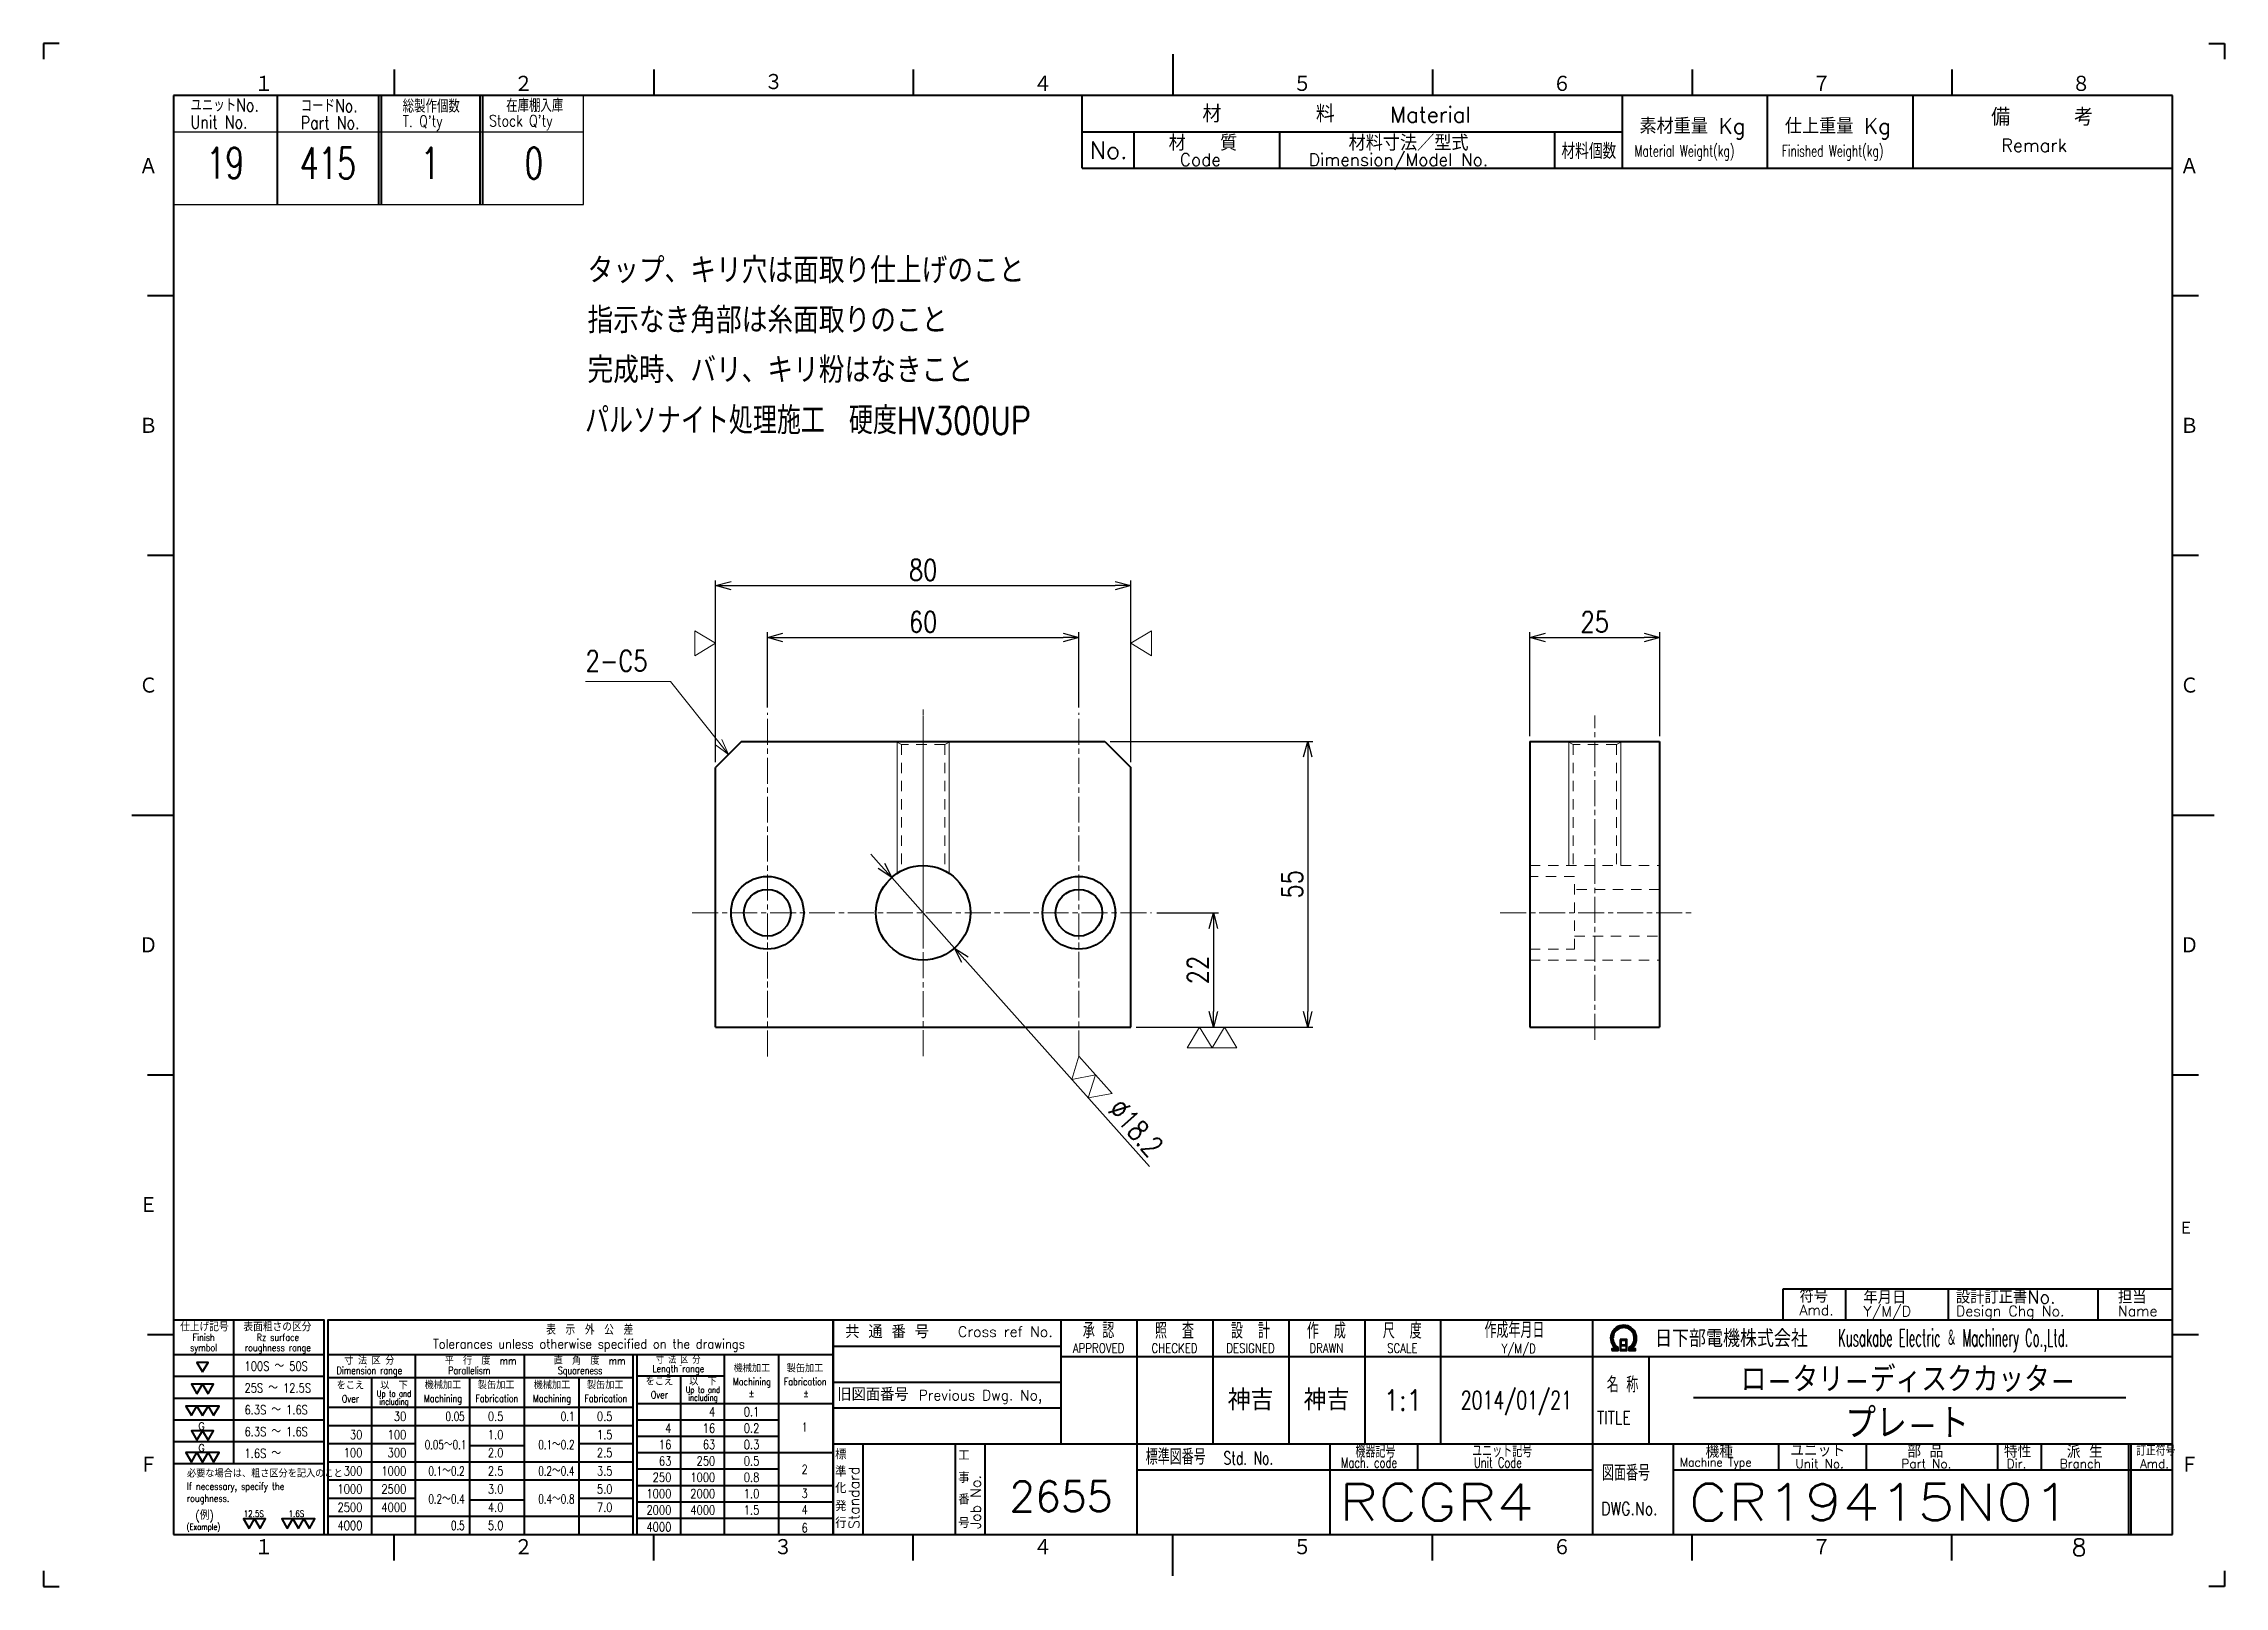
# Model space of a CAD drawing. Header units: millimetres. Extents: x 0 to 420, y 0 to 297.
import ezdxf
from ezdxf.enums import TextEntityAlignment as Align

# ---------------------------------------------------------------- set-up
doc = ezdxf.new("R2010")
doc.units = ezdxf.units.MM
doc.linetypes.add('GEN7A', pattern=[7.5, 5, -0.75, 1, -0.75])
doc.linetypes.add('HIDDEN2', pattern=[3.5, 2, -1.5])
doc.layers.get('0').update_dxf_attribs({"lineweight": 20})
doc.layers.get('DEFPOINTS').update_dxf_attribs({"color": 253})
for name, color, linetype, lineweight in [('2', 5, 'Continuous', 40), ('3A', 6, 'HIDDEN2', 20), ('4', 3, 'Continuous', 13), ('5', 3, 'Continuous', 13), ('6', 7, 'Continuous', 50), ('7A', 4, 'GEN7A', 13), ('8', 1, 'Continuous', 13), ('AM_9N', 253, 'Continuous', 0), ('WAKU', 7, 'Continuous', 40)]:
    doc.layers.add(name, color=color, linetype=linetype, lineweight=lineweight)
doc.layers.add('RAHM2', color=1, linetype='Continuous')
doc.styles.add('DIMENSION', font='romans.shx', dxfattribs={"width": 0.8, "bigfont": 'extfont2.shx'})
doc.styles.get("Standard").update_dxf_attribs({"font": 'romans.shx', "width": 0.8, "bigfont": 'extfont2.shx'})
doc.dimstyles.new('GEN-ISO$0', dxfattribs={"dimtxt": 4, "dimasz": 3, "dimexe": 1, "dimexo": 1, "dimgap": 1, "dimtad": 3, "dimrnd": 0.01, "dimdsep": 46, "dimtxsty": 'Standard', "dimblk": 'OPEN30', "dimcen": 0, "dimclrt": 7, "dimazin": 2, "dimtp": 0.1, "dimtm": 0.1, "dimtfac": 0.6, "dimtmove": 2, "dimatfit": 3, "dimldrblk": 'OPEN30', "dimfxl": 1, "dimarcsym": 0})
doc.dimstyles.new('GEN-ISO$3', dxfattribs={"dimtxt": 4, "dimasz": 3, "dimexe": 1, "dimexo": 1, "dimgap": 1, "dimtad": 1, "dimrnd": 0.01, "dimdsep": 46, "dimtxsty": 'Standard', "dimblk": 'OPEN30', "dimcen": 0, "dimclrt": 7, "dimazin": 2, "dimtp": 0.1, "dimtm": 0.1, "dimtfac": 0.6, "dimtmove": 0, "dimatfit": 0, "dimldrblk": 'OPEN30', "dimfxl": 1, "dimarcsym": 0})

# ---------------------------------------------------------------- blocks, each defined once
blk = doc.blocks.new('注釈')
at = {"layer": '6', "width": 0.9}
for s, p in [('タップ、キリ穴は面取り仕上げのこと', (0, 19.2)), ('指示なき角部は糸面取りのこと', (0, 9.6)), ('完成時、バリ、キリ粉はなきこと', (0, 0))]:
    blk.add_text(s, height=5, dxfattribs=at).set_placement(p)
blk = doc.blocks.new('A3部品図')
at = {"layer": 'WAKU', "color": 5, "linetype": 'Continuous'}
for p, q in [((3, 297), (0, 297)), ((0, 297), (0, 294)), ((217.5, 295), (217.5, 287)), ((417, 297), (420, 297)), ((420, 297), (420, 294)), ((67.5, 292), (67.5, 287)), ((117.5, 292), (117.5, 287)), ((167.5, 292), (167.5, 287)), ((267.5, 292), (267.5, 287)), ((317.5, 292), (317.5, 287)), ((367.5, 292), (367.5, 287)), ((410, 287), (25, 287)), ((25, 287), (25, 10)), ((410, 10), (410, 287)), ((20, 248.5), (25, 248.5)), ((410, 248.5), (415, 248.5)), ((20, 198.5), (25, 198.5)), ((410, 198.5), (415, 198.5)), ((17, 148.5), (25, 148.5)), ((410, 148.5), (418, 148.5)), ((20, 98.5), (25, 98.5)), ((410, 98.5), (415, 98.5)), ((20, 48.5), (25, 48.5)), ((410, 48.5), (415, 48.5)), ((25, 10), (410, 10)), ((67.5, 5), (67.5, 10)), ((117.5, 5), (117.5, 10)), ((167.5, 5), (167.5, 10)), ((217.5, 2), (217.5, 10)), ((267.5, 5), (267.5, 10)), ((317.5, 5), (317.5, 10)), ((367.5, 5), (367.5, 10)), ((0, 3), (0, 0)), ((0, 0), (3, 0)), ((420, 0), (417, 0)), ((420, 3), (420, 0))]:
    blk.add_line(p, q, dxfattribs=at)
at = {"layer": 'WAKU', "color": 7, "linetype": 'Continuous'}
for p, q in [((200, 273), (200, 287)), ((304, 287), (304, 273)), ((332, 273), (332, 287)), ((360, 287), (360, 273)), ((200, 280), (304, 280)), ((210, 273), (210, 280)), ((238, 280), (238, 273)), ((291, 280), (291, 273)), ((200, 273), (410, 273)), ((410, 51.26), (410, 78.46)), ((36.55, 51.26), (36.55, 23.66)), ((25, 44.66), (54.05, 44.66)), ((54.75, 44.66), (152.05, 44.66)), ((71.55, 44.66), (71.55, 10)), ((92.55, 44.66), (92.55, 10)), ((113.55, 10), (113.55, 44.66)), ((114.25, 44.66), (114.25, 10)), ((122.65, 42.56), (122.65, 42.54)), ((131.05, 44.66), (131.05, 10)), ((141.55, 44.66), (141.55, 10)), ((54.75, 40.21), (113.55, 40.21)), ((63.15, 40.21), (63.15, 10)), ((82.05, 40.21), (82.05, 10)), ((103.05, 40.21), (103.05, 10)), ((114.25, 40.56), (131.05, 40.56)), ((122.65, 40.56), (122.65, 10)), ((54.75, 34.5), (113.55, 34.5)), ((114.25, 35.2), (152.05, 35.2)), ((25, 23.66), (54.05, 23.66))]:
    blk.add_line(p, q, dxfattribs=at)
at = {"layer": 'WAKU', "color": 3}
for p, q in [((25, 40.46), (54.05, 40.46)), ((25, 36.26), (54.05, 36.26)), ((25, 32.06), (54.05, 32.06)), ((54.75, 31), (113.55, 31)), ((114.25, 32.05), (141.55, 32.05)), ((25, 27.86), (54.05, 27.86)), ((54.75, 27.5), (71.55, 27.5)), ((82.05, 27.15), (92.55, 27.15)), ((114.25, 28.9), (141.55, 28.9)), ((114.25, 25.75), (152.05, 25.75)), ((54.75, 24), (113.55, 24)), ((54.75, 20.5), (113.55, 20.5)), ((54.75, 17), (71.55, 17)), ((114.25, 19.45), (152.05, 19.45)), ((54.75, 13.5), (113.55, 13.5)), ((82.05, 16.65), (92.55, 16.65)), ((114.25, 16.3), (152.05, 16.3)), ((114.25, 13.15), (152.05, 13.15))]:
    blk.add_line(p, q, dxfattribs=at)
at = {"layer": 'WAKU'}
for p, q in [((103.05, 27.5), (113.55, 27.5)), ((114.25, 22.6), (141.55, 22.6)), ((103.05, 17), (113.55, 17))]:
    blk.add_line(p, q, dxfattribs=at)
for points in [[(25, 10), (54.05, 10), (54.05, 51.26), (25, 51.26)], [(54.75, 10), (152.05, 10), (152.05, 51.26), (54.75, 51.26)]]:
    blk.add_lwpolyline(points, close=True, dxfattribs=at)
at = {"layer": 'WAKU', "color": 7, "linetype": 'Continuous'}
for points in [[(30.6, 41.29), (31.66, 43.12), (29.54, 43.12), (30.6, 41.29)], [(29.54, 37.09), (30.6, 38.92), (28.48, 38.92), (29.54, 37.09)], [(31.66, 37.09), (32.72, 38.92), (30.6, 38.92), (31.66, 37.09)], [(28.48, 32.89), (29.54, 34.72), (27.42, 34.72), (28.48, 32.89)], [(30.6, 32.89), (31.66, 34.72), (29.54, 34.72), (30.6, 32.89)], [(32.72, 32.89), (33.78, 34.72), (31.66, 34.72), (32.72, 32.89)], [(29.54, 28.12), (30.6, 29.96), (28.48, 29.96), (29.54, 28.12)], [(31.66, 28.12), (32.72, 29.96), (30.6, 29.96), (31.66, 28.12)], [(28.48, 23.92), (29.54, 25.76), (27.42, 25.76), (28.48, 23.92)], [(30.6, 23.92), (31.66, 25.76), (29.54, 25.76), (30.6, 23.92)], [(32.72, 23.92), (33.78, 25.76), (31.66, 25.76), (32.72, 23.92)], [(39.56, 11.14), (40.62, 12.98), (38.49, 12.98), (39.56, 11.14)], [(41.68, 11.14), (42.74, 12.98), (40.62, 12.98), (41.68, 11.14)], [(46.93, 11.14), (47.99, 12.98), (45.87, 12.98), (46.93, 11.14)], [(49.06, 11.14), (50.12, 12.98), (47.99, 12.98), (49.06, 11.14)], [(51.18, 11.14), (52.24, 12.98), (50.12, 12.98), (51.18, 11.14)]]:
    blk.add_lwpolyline(points, close=True, dxfattribs=at)
at = {"layer": 'WAKU'}
blk.add_blockref('注釈', (104.75, 231.65), dxfattribs=at)
at = {"layer": 'WAKU', "color": 5, "linetype": 'Continuous'}
for s, height, p in [('１', 3.31, (40.6, 287.58)), ('２', 3.31, (90.6, 287.58)), ('４', 3.31, (190.6, 287.58)), ('５', 3.31, (240.6, 287.58)), ('６', 3.31, (290.6, 287.58)), ('７', 3.31, (340.6, 287.58)), ('８', 3.31, (390.6, 287.58)), ('Ａ', 3.31, (18.36, 271.74)), ('Ａ', 3.31, (411.44, 271.74)), ('Ｂ', 3.31, (18.36, 221.74)), ('Ｂ', 3.31, (411.44, 221.74)), ('Ｃ', 3.31, (18.36, 171.74)), ('Ｃ', 3.31, (411.44, 171.74)), ('Ｄ', 3.31, (18.36, 121.74)), ('Ｄ', 3.31, (411.44, 121.74)), ('Ｅ', 3.31, (18.36, 71.74)), ('Ｅ', 2.65, (411.15, 67.64)), ('Ｆ', 3.31, (18.36, 21.74)), ('Ｆ', 3.31, (411.44, 21.74)), ('１', 3.31, (40.6, 5.87)), ('２', 3.31, (90.6, 5.87)), ('３', 3.31, (140.6, 5.87)), ('４', 3.31, (190.6, 5.87)), ('５', 3.31, (240.6, 5.87)), ('６', 3.31, (290.6, 5.87)), ('７', 3.31, (340.6, 5.87)), ('8', 3.31, (390.6, 5.87))]:
    blk.add_text(s, height=height, dxfattribs=at).set_placement(p)
blk.add_text('３', height=3.31, dxfattribs=at).set_placement((140.6, 289.58), align=Align.MIDDLE)
at = {"layer": 'WAKU', "color": 7, "linetype": 'Continuous'}
for s, height, p in [('材\u3000\u3000\u3000\u3000\u3000料', 3.311, (223.18, 281.82)), ('Material', 3, (259.34, 281.82)), ('素材重量 Kg', 3, (307.35, 279.63)), ('仕上重量 Kg', 3, (335.35, 279.63)), ('備     考', 3.311, (375.08, 281.21)), ('No.', 3.311, (201.5, 274.82)), ('材\u3000\u3000質', 3, (216.68, 276.39)), ('材料寸法／型式', 3, (251.33, 276.39)), ('Remark', 2.5, (377.03, 276.16)), ('Code', 2.4, (218.82, 273.45)), ('Dimension/Model No.', 2.4, (243.65, 273.45))]:
    blk.add_text(s, height=height, dxfattribs=at).set_placement(p)
for s, height, width, p in [('材料個数', 3, 0.8, (292.32, 274.79)), ('Material Weight(kg)', 2.2, 0.68, (306.37, 275.25)), ('Finished Weight(kg)', 2.2, 0.68, (334.74, 275.25)), ('100S ～ 50S', 1.75, 0.8, (38.69, 41.52)), ('25S ～ 12.5S', 1.75, 0.8, (38.69, 37.32)), ('6.3S ～ 1.6S', 1.75, 0.8, (38.69, 33.12)), ('0.1', 1.75, 0.8, (134.84, 32.73)), ('6.3S ～ 1.6S', 1.75, 0.8, (38.69, 28.92)), ('0.2', 1.75, 0.8, (134.84, 29.58)), ('1', 1.75, 0.8, (145.97, 29.81)), ('1.6S ～ ', 1.75, 0.8, (38.69, 24.72)), ('0.3', 1.75, 0.8, (134.84, 26.43)), ('必要な場合は、粗さ区分を記入のこと', 1.4, 0.9, (27.61, 20.99)), ('0.5', 1.75, 0.8, (134.84, 23.28)), ('0.8', 1.75, 0.8, (134.84, 20.13)), ('2', 1.75, 0.8, (145.97, 21.65)), ('If necessary, specify the', 1.4, 0.8, (27.61, 18.58)), ('roughness.', 1.4, 0.8, (27.61, 16.26)), ('1.0', 1.75, 0.8, (134.84, 16.98)), ('3', 1.75, 0.8, (145.97, 17.04)), ('(例)', 1.6, 0.9, (29.2, 12.85)), ('12.5S', 1.26, 0.8, (38.53, 13.36)), ('1.6S', 1.26, 0.8, (47.18, 13.36)), ('1.5', 1.75, 0.8, (134.84, 13.83)), ('4', 1.75, 0.8, (145.97, 13.89)), ('(Example)', 1.2, 0.8, (27.53, 10.87)), ('6', 1.75, 0.8, (145.97, 10.39))]:
    blk.add_text(s, height=height, dxfattribs=dict(at, width=width)).set_placement(p)
for s, height, width, p in [('仕上げ記号', 1.54, 0.9, (30.97, 49.13)), ('表面粗さの区分', 1.54, 0.9, (45.03, 49.13)), ('表\u3000示\u3000外\u3000公\u3000差', 1.8, 0.9, (105.18, 48.48)), ('symbol', 1.4, 0.8, (30.82, 45.27)), ('Finish', 1.4, 0.8, (30.82, 47.24)), ('roughness range', 1.4, 0.8, (45.12, 45.27)), ('Rz surface', 1.4, 0.8, (45.12, 47.24)), ('Tolerances unless otherwise specified on the drawings', 1.8, 0.9, (105.02, 45.77)), ('Dimension range', 1.4, 0.8, (62.73, 40.86)), ('寸 法 区 分', 1.4, 0.9, (62.73, 42.71)), ('Parallelism', 1.4, 0.8, (81.99, 40.86)), ('平\u3000行\u3000度\u3000mm', 1.4, 0.9, (84.16, 42.71)), ('Squareness', 1.4, 0.8, (103.32, 40.86)), ('直\u3000角\u3000度\u3000mm', 1.4, 0.9, (105.16, 42.71)), ('Length range', 1.4, 0.8, (122.23, 41.21)), ('寸 法 区 分', 1.4, 0.8, (122.23, 42.89)), ('機械加工', 1.4, 0.9, (136.41, 41.24)), ('製缶加工', 1.4, 0.9, (146.64, 41.24)), ('をこえ', 1.4, 0.9, (59.09, 37.95)), ('以\u3000下', 1.4, 0.9, (67.49, 37.95)), ('機械加工', 1.4, 0.9, (76.91, 38.02)), ('製缶加工', 1.4, 0.9, (87.16, 38.02)), ('機械加工', 1.4, 0.9, (97.91, 38.02)), ('製缶加工', 1.4, 0.9, (108.16, 38.02)), ('をこえ', 1.4, 0.9, (118.59, 38.7)), ('Up to and', 1.2, 0.8, (126.98, 37.25)), ('以\u3000下', 1.4, 0.9, (126.99, 38.7)), ('Machining', 1.4, 0.8, (136.41, 38.72)), ('Fabrication', 1.4, 0.8, (146.68, 38.72)), ('Over', 1.4, 0.8, (59.09, 35.42)), ('Up to and', 1.2, 0.8, (67.48, 36.5)), ('including', 1.2, 0.8, (67.49, 34.98)), ('Machining', 1.4, 0.8, (76.91, 35.49)), ('Fabrication', 1.4, 0.8, (87.28, 35.49)), ('Machining', 1.4, 0.8, (97.91, 35.49)), ('Fabrication', 1.4, 0.8, (108.28, 35.49)), ('Over', 1.4, 0.8, (118.59, 36.17)), ('including', 1.2, 0.8, (126.99, 35.73)), ('%%P', 1.4, 0.9, (136.33, 36.46)), ('%%P', 1.4, 0.9, (146.83, 36.46))]:
    blk.add_text(s, height=height, dxfattribs=dict(at, width=width)).set_placement(p, align=Align.CENTER)
for s, width, p in [('30', 0.8, (69.85, 31.85)), ('0.05', 0.7, (81.08, 31.85)), ('0.5', 0.8, (88.56, 31.85)), ('0.1', 0.7, (102.24, 31.85)), ('0.5', 0.8, (109.56, 31.85)), ('4', 0.8, (129.35, 32.73)), ('30', 0.8, (61.4, 28.35)), ('100', 0.8, (69.85, 28.35)), ('1.0', 0.8, (88.56, 28.35)), ('1.5', 0.8, (109.56, 28.35)), ('4', 0.8, (120.9, 29.58)), ('16', 0.8, (129.35, 29.58)), ('100', 0.8, (61.4, 24.85)), ('300', 0.8, (69.85, 24.85)), ('0.05～0.1', 0.7, (81.41, 26.42)), ('2.0', 0.8, (88.56, 24.85)), ('0.1～0.2', 0.7, (102.24, 26.42)), ('2.5', 0.8, (109.56, 24.85)), ('16', 0.8, (120.9, 26.43)), ('63', 0.8, (129.35, 26.43)), ('300', 0.8, (61.4, 21.35)), ('1000', 0.8, (69.85, 21.35)), ('0.1～0.2', 0.7, (81.08, 21.35)), ('2.5', 0.8, (88.56, 21.35)), ('0.2～0.4', 0.7, (102.24, 21.35)), ('3.5', 0.8, (109.56, 21.35)), ('250', 0.8, (120.9, 20.13)), ('63', 0.8, (120.9, 23.28)), ('1000', 0.8, (129.35, 20.13)), ('250', 0.8, (129.35, 23.28)), ('1000', 0.8, (61.4, 17.85)), ('2500', 0.8, (69.85, 17.85)), ('0.2～0.4', 0.7, (81.08, 15.93)), ('3.0', 0.8, (88.56, 17.85)), ('0.4～0.8', 0.7, (102.24, 15.93)), ('5.0', 0.8, (109.56, 17.85)), ('1000', 0.8, (120.9, 16.98)), ('2000', 0.8, (129.35, 16.98)), ('2500', 0.8, (61.4, 14.35)), ('4000', 0.8, (61.4, 10.85)), ('4000', 0.8, (69.85, 14.35)), ('0.5', 0.7, (81.08, 10.85)), ('4.0', 0.8, (88.56, 14.35)), ('5.0', 0.8, (88.56, 10.85)), ('7.0', 0.8, (109.56, 14.35)), ('2000', 0.8, (120.9, 13.83)), ('4000', 0.8, (129.35, 13.83)), ('4000', 0.8, (120.9, 10.58))]:
    blk.add_text(s, height=1.75, dxfattribs=dict(at, width=width)).set_placement(p, align=Align.RIGHT)
for p in [(31.04, 30.15), (31.04, 25.95)]:
    blk.add_text('G', height=1.4, dxfattribs=at).set_placement(p, align=Align.RIGHT)
blk = doc.blocks.new('A3表題欄')
at = {"layer": 'RAHM2', "color": 5, "linetype": 'Continuous'}
for p, q in [((-306, 256), (-306, 277)), ((-385, 256), (-345.5, 256)), ((-345.5, 256), (-306, 256))]:
    blk.add_line(p, q, dxfattribs=at)
at = {"layer": 'RAHM2', "color": 7, "linetype": 'Continuous'}
for p, q in [((-385, 270), (-345.5, 270)), ((-345.5, 270), (-306, 270))]:
    blk.add_line(p, q, dxfattribs=at)
at = {"layer": 'WAKU', "linetype": 'Continuous'}
for p, q in [((-365, 277), (-365, 256)), ((-345.5, 277), (-345.5, 256)), ((-345, 277), (-345, 256)), ((-326, 277), (-326, 256)), ((-325.5, 277), (-325.5, 256))]:
    blk.add_line(p, q, dxfattribs=at)
at = {"layer": 'WAKU'}
for p, q in [((-75, 47.26), (0, 47.26)), ((-75, 41.26), (-75, 47.26)), ((-63, 47.26), (-63, 41.26)), ((-43.2, 47.26), (-43.2, 41.26)), ((-14.4, 47.26), (-14.4, 41.26)), ((-214.07, 41.26), (-214.07, 17.42)), ((-199.45, 41.26), (-199.45, 0)), ((-184.82, 41.26), (-184.82, 17.42)), ((-170.2, 41.26), (-170.2, 17.42)), ((-155.57, 41.26), (-155.57, 17.42)), ((-140.95, 41.26), (-140.95, 17.42)), ((-111.7, 41.26), (-111.7, 0)), ((-257.95, 36.26), (-214.07, 36.26)), ((-214.07, 34.26), (0, 34.26)), ((-140.95, 34.26), (-140.95, 17.42)), ((-111.7, 34.26), (-111.7, 34.26)), ((-100.83, 34.26), (-100.83, 17.42)), ((-257.95, 29.34), (-214.07, 29.34)), ((-92.27, 26.35), (-8.97, 26.35)), ((-257.95, 24.34), (-214.07, 24.34)), ((-257.95, 17.42), (0, 17.42)), ((-252.23, 17.42), (-252.23, 0)), ((-234.41, 17.42), (-234.41, 0)), ((-228.7, 17.42), (-228.7, 0)), ((-162.27, 17.42), (-162.27, 0)), ((-145.41, 17.42), (-145.41, 12.42)), ((-96.17, 17.42), (-96.17, 0)), ((-75.85, 17.42), (-75.85, 12.42)), ((-59, 17.42), (-59, 12.42)), ((-33.71, 17.42), (-33.71, 12.42)), ((-25.28, 17.42), (-25.28, 12.42)), ((-199.45, 12.42), (-111.7, 12.42)), ((-96.17, 12.42), (0, 12.42))]:
    blk.add_line(p, q, dxfattribs=at)
at = {"layer": 'WAKU', "color": 7, "linetype": 'Continuous'}
for p, q in [((-8.43, 0), (-8.43, 17.42)), ((-7.93, 0), (-7.93, 17.42))]:
    blk.add_line(p, q, dxfattribs=at)
at = {"layer": 'WAKU', "color": 5}
blk.add_lwpolyline([(0, 41.26), (-257.95, 41.26), (-257.95, 0)], dxfattribs=at)
at = {"layer": 'WAKU'}
for points in [[(-107.98, 35.4), (-106.78, 35.4), (-106.78, 36.01)], [(-107.98, 35.58), (-107.03, 35.58), (-107.03, 35.91)], [(-107.28, 35.82), (-107.28, 35.75), (-107.98, 35.75), (-107.98, 35.4)], [(-106.38, 37.51), (-106.38, 35.4), (-105.08, 35.4), (-105.08, 37.51), (-106.38, 37.51)], [(-106.23, 37.36), (-106.23, 36.53), (-105.23, 36.53), (-105.23, 37.36), (-106.23, 37.36)], [(-105.23, 36.38), (-105.23, 35.55), (-106.23, 35.55), (-106.23, 36.38), (-105.23, 36.38)], [(-104.68, 35.98), (-104.68, 35.4), (-103.42, 35.4), (-103.42, 35.75), (-104.15, 35.75), (-104.15, 35.8)], [(-104.43, 35.87), (-104.43, 35.58), (-103.42, 35.58)]]:
    blk.add_lwpolyline(points, dxfattribs=at)
for radius, start, end in [(2.5, 308.2706, 230.8952), (2.28, 303.9949, 234.4013), (2.06, 299.8294, 238.4756)]:
    blk.add_arc((-105.7, 37.76), radius, start, end, dxfattribs=at)
at = {"layer": 'RAHM2', "color": 7, "linetype": 'Continuous', "width": 0.8}
for s, height, p in [('ユニットNo.', 2.5, (-381.71, 273.92)), ('Unit No.', 2.5, (-381.71, 270.64)), ('Part No.', 2.5, (-360.48, 270.53)), ('コードNo.', 2.5, (-360.48, 273.81)), ('総製作個数', 2.5, (-340.84, 273.72)), ("T. Q'ty", 2.2, (-340.84, 270.96)), ("Stock Q'ty", 2.2, (-324.2, 271.06)), ('在庫棚入庫', 2.5, (-320.92, 273.82))]:
    blk.add_text(s, height=height, dxfattribs=at).set_placement(p)
at = {"layer": 'WAKU'}
for s, height, p in [('符号', 2.5, (-71.83, 44.63)), ('年月日', 2.5, (-59.51, 44.4)), ('設計訂正書No.', 2.5, (-41.71, 44.44)), ('担当', 2.5, (-10.5, 44.44)), ('Amd.', 2, (-71.83, 42.2)), ('Y/M/D', 2, (-59.51, 41.97)), ('Design Chg No.', 2, (-41.71, 42.01)), ('Name', 2, (-10.5, 42.01)), ('旧図面番号', 2.5, (-257.15, 25.71)), ('機種', 2.4, (-89.92, 14.76)), ('ユニット', 2.4, (-73.61, 14.96)), ('部 品', 2.4, (-51.07, 14.79)), ('特性', 2.4, (-32.45, 14.78)), ('派 生', 2.4, (-20.35, 14.72)), ('標', 2, (-257.56, 14.43)), ('準', 2, (-257.56, 11.11)), ('工', 2, (-233.85, 14.24)), ('Unit No.', 1.7, (-72.61, 12.76)), ('Part No.', 1.7, (-52.19, 12.76)), ('Dir.', 1.7, (-31.91, 12.76)), ('Branch', 1.7, (-21.72, 12.76)), ('化', 2, (-257.56, 7.95)), ('事', 2, (-233.85, 9.93)), ('発', 2, (-257.56, 4.47)), ('番', 2, (-233.85, 5.76)), ('行', 2, (-257.56, 1.24)), ('号', 2, (-233.85, 1.24))]:
    blk.add_text(s, height=height, dxfattribs=at).set_placement(p)
for s, height, p in [('共 通 番 号', 2.5, (-247.55, 39.14)), ('Cross ref No.', 2, (-224.77, 39.04))]:
    blk.add_text(s, height=height, dxfattribs=at).set_placement(p, align=Align.MIDDLE)
for s, height, width, p in [('承 認', 3, 0.7, (-206.82, 39.35)), ('照  査', 3, 0.7, (-192.2, 39.35)), ('設  計', 3, 0.7, (-177.57, 39.35)), ('作  成', 3, 0.7, (-162.95, 39.35)), ('尺  度', 3, 0.7, (-148.33, 39.35)), ('APPROVED', 1.8, 0.8, (-206.82, 35.85)), ('CHECKED', 1.8, 0.8, (-192.2, 35.85)), ('DESIGNED', 1.8, 0.8, (-177.57, 35.85)), ('DRAWN', 1.8, 0.8, (-162.95, 35.85)), ('SCALE', 1.8, 0.8, (-148.33, 35.85)), ('DWG.No.', 2.5, 0.8, (-104.59, 4.96))]:
    blk.add_text(s, height=height, dxfattribs=dict(at, width=width)).set_placement(p, align=Align.MIDDLE)
for s, height, width, p in [('作成年月日', 3, 0.7, (-132.51, 37.82)), ('Kusakabe Electric ＆ Machinery Co.,Ltd.', 3.3108, 0.5, (-64.44, 36.19)), ('Y/M/D', 1.8, 0.8, (-129.21, 34.87)), ('名 称', 3, 0.7, (-108.94, 27.33)), ('Previous Dwg. No,', 2, 0.97, (-241.46, 25.8)), ('TITLE', 2.5, 0.8, (-110.82, 21.25)), ('機器記号', 2.5, 0.7, (-157.35, 14.77)), ('ユニット記号', 2.5, 0.7, (-134.86, 14.85)), ('標準図番号', 3, 0.7, (-197.74, 13.44)), ('Std. No.', 2.5, 0.7, (-182.77, 13.44)), ('Mach. code', 2, 0.7, (-160.14, 12.83)), ('Unit Code', 2, 0.7, (-134.55, 12.83)), ('図面番号', 3, 0.7, (-109.85, 10.37)), ('Machine Type', 1.7, 0.9, (-94.85, 13.05))]:
    blk.add_text(s, height=height, dxfattribs=dict(at, width=width)).set_placement(p)
at = {"layer": 'WAKU', "width": 0.844147}
blk.add_text('日下部電機株式会社', height=3.311, dxfattribs=at).set_placement((-99.65, 36.06), (-70.21, 36.06), align=Align.FIT)
at = {"layer": 'WAKU', "color": 7, "linetype": 'Continuous', "width": 0.7}
blk.add_text('訂正符号', height=2, dxfattribs=at).set_placement((-6.99, 15.16))
at = {"layer": 'WAKU'}
for s, p in [('Standard', (-252.93, 1.05)), ('Job No.', (-229.5, 1.05))]:
    blk.add_text(s, height=2, rotation=90, dxfattribs=at).set_placement(p)
at = {"layer": 'WAKU', "color": 7, "linetype": 'Continuous'}
blk.add_text('Amd.', height=1.7, dxfattribs=at).set_placement((-6.26, 12.76))
at = {"layer": 'WAKU', "linetype": 'Continuous', "width": 0.7}
for tag, p in [('GEN-TITLE-UN', (-375, 264.01)), ('GEN-TITLE-PT', (-355.25, 264)), ('GEN-TITLE-QT', (-335.51, 264)), ('GEN-TITLE-STO', (-315.57, 264))]:
    blk.add_attdef(tag, text='', height=6, dxfattribs=at).set_placement(p, align=Align.MIDDLE)
at = {"layer": 'WAKU'}
for tag, height, width, p in [('GEN-TITLE-CRO', 4, 0.8, (-236.01, 32.8)), ('HEADER1', 5, 0.9, (-50.88, 30.15)), ('GEN-TITLE-SCA', 4, 0.85, (-148.21, 25.85)), ('GEN-TITLE-PRE', 4, 0.8, (-236.01, 20.88)), ('HEADER2', 6, 0.9, (-51.11, 21.68))]:
    blk.add_attdef(tag, text='', height=height, dxfattribs=dict(at, width=width)).set_placement(p, align=Align.MIDDLE)
for tag, p in [('GEN-TITLE-APP｛3.4｝', (-206.8, 26.09)), ('GEN-TITLE-CHE｛3.4｝', (-192.17, 26.09)), ('GEN-TITLE-DES｛3.4｝', (-177.55, 26.09)), ('GEN-TITLE-DRA｛3.4｝', (-162.93, 26.09))]:
    blk.add_attdef(tag, text='', height=4, dxfattribs=at).set_placement(p, align=Align.MIDDLE)
at = {"layer": 'WAKU', "width": 0.7}
blk.add_attdef('GEN-TITLE-DAT', text='', height=3.5, dxfattribs=at).set_placement((-126.36, 24.1), align=Align.CENTER)
blk.add_attdef('GEN-TITLE-DAT1{4.4}', text='', height=3.5, dxfattribs=at).set_placement((-243.52, 8.71), align=Align.MIDDLE_CENTER)
at = {"layer": 'WAKU', "color": 5}
blk.add_attdef('HEADER6', text='', height=5.8, dxfattribs=at).set_placement((-214.07, 2.7), align=Align.BOTTOM_CENTER)
at = {"layer": 'WAKU', "style": 'DIMENSION', "width": 1.2}
blk.add_attdef('HEADER13', text='', height=7.02, dxfattribs=at).set_placement((-196.44, 6.21), align=Align.MIDDLE_LEFT)
at = {"layer": 'WAKU', "color": 5, "style": 'DIMENSION', "width": 1.2}
for tag, p in [('HEADER12', (-160.55, 6.21)), ('GEN-TITLE-DWG', (-93.21, 6.21))]:
    blk.add_attdef(tag, text='', height=7.02, dxfattribs=at).set_placement(p, align=Align.MIDDLE_LEFT)
at = {"layer": 'WAKU', "color": 5, "style": 'DIMENSION'}
blk.add_attdef('GEN-TITLE-Amd', text='', height=7.02, dxfattribs=at).set_placement((-3.96, 6.21), align=Align.MIDDLE)
blk = doc.blocks.new('_Open30')
at = {"color": 0, "linetype": 'ByBlock', "lineweight": -2}
for p, q in [((-1, 0.27), (0, 0)), ((0, 0), (-1, -0.27)), ((0, 0), (-1, 0))]:
    blk.add_line(p, q, dxfattribs=at)
blk = doc.blocks.new('*D13')
at = {"layer": '5', "color": 0, "lineweight": -2, "transparency": 16777216}
for p, q in [((139.39, 169.18), (139.39, 183.67)), ((142.39, 182.67), (196.39, 182.67)), ((199.39, 169.18), (199.39, 183.67))]:
    blk.add_line(p, q, dxfattribs=at)
at = {"layer": 'DEFPOINTS', "color": 0, "transparency": 16777216}
for p in [(199.39, 182.67), (139.39, 168.18), (199.39, 168.18)]:
    blk.add_point(p, dxfattribs=at)
at = {"layer": '5', "color": 0, "lineweight": -2, "transparency": 16777216, "xscale": 3, "yscale": 3, "zscale": 3, "rotation": 180}
blk.add_blockref('_Open30', (139.39, 182.67), dxfattribs=at)
at = {"layer": '5', "color": 0, "lineweight": -2, "transparency": 16777216, "xscale": 3, "yscale": 3, "zscale": 3}
blk.add_blockref('_Open30', (199.39, 182.67), dxfattribs=at)
at = {"layer": '5', "color": 7, "transparency": 16777216, "insert": (169.39, 185.67), "char_height": 4, "attachment_point": 5}
blk.add_mtext('60', dxfattribs=at)
blk = doc.blocks.new('*D14')
at = {"layer": '5', "color": 0, "lineweight": -2, "transparency": 16777216}
for p, q in [((129.39, 158.67), (129.39, 193.67)), ((209.39, 158.67), (209.39, 193.67)), ((132.39, 192.67), (206.39, 192.67))]:
    blk.add_line(p, q, dxfattribs=at)
at = {"layer": 'DEFPOINTS', "color": 0, "transparency": 16777216}
for p in [(209.39, 192.67), (129.39, 157.67), (209.39, 157.67)]:
    blk.add_point(p, dxfattribs=at)
at = {"layer": '5', "color": 0, "lineweight": -2, "transparency": 16777216, "xscale": 3, "yscale": 3, "zscale": 3, "rotation": 180}
blk.add_blockref('_Open30', (129.39, 192.67), dxfattribs=at)
at = {"layer": '5', "color": 0, "lineweight": -2, "transparency": 16777216, "xscale": 3, "yscale": 3, "zscale": 3}
blk.add_blockref('_Open30', (209.39, 192.67), dxfattribs=at)
at = {"layer": '5', "color": 7, "transparency": 16777216, "insert": (169.39, 195.67), "char_height": 4, "attachment_point": 5}
blk.add_mtext('80', dxfattribs=at)
blk = doc.blocks.new('*D15')
at = {"layer": '5', "color": 0, "lineweight": -2, "transparency": 16777216}
for p, q in [((286.24, 163.67), (286.24, 183.67)), ((289.24, 182.67), (308.24, 182.67)), ((311.24, 163.67), (311.24, 183.67))]:
    blk.add_line(p, q, dxfattribs=at)
at = {"layer": 'DEFPOINTS', "color": 0, "transparency": 16777216}
for p in [(311.24, 182.67), (286.24, 162.67), (311.24, 162.67)]:
    blk.add_point(p, dxfattribs=at)
at = {"layer": '5', "color": 0, "lineweight": -2, "transparency": 16777216, "xscale": 3, "yscale": 3, "zscale": 3, "rotation": 180}
blk.add_blockref('_Open30', (286.24, 182.67), dxfattribs=at)
at = {"layer": '5', "color": 0, "lineweight": -2, "transparency": 16777216, "xscale": 3, "yscale": 3, "zscale": 3}
blk.add_blockref('_Open30', (311.24, 182.67), dxfattribs=at)
at = {"layer": '5', "color": 7, "transparency": 16777216, "insert": (298.74, 185.67), "char_height": 4, "attachment_point": 5}
blk.add_mtext('25', dxfattribs=at)
blk = doc.blocks.new('*D16')
at = {"layer": '5', "color": 0, "lineweight": -2, "transparency": 16777216}
for p, q in [((205.39, 162.67), (244.47, 162.67)), ((243.47, 159.67), (243.47, 110.67)), ((210.39, 107.67), (244.47, 107.67))]:
    blk.add_line(p, q, dxfattribs=at)
at = {"layer": 'DEFPOINTS', "color": 0, "transparency": 16777216}
for p in [(204.39, 162.67), (209.39, 107.67), (243.47, 107.67)]:
    blk.add_point(p, dxfattribs=at)
at = {"layer": '5', "color": 0, "lineweight": -2, "transparency": 16777216, "xscale": 3, "yscale": 3, "zscale": 3}
for p, rotation in [((243.47, 162.67), 90), ((243.47, 107.67), 270)]:
    blk.add_blockref('_Open30', p, dxfattribs=dict(at, rotation=rotation))
at = {"layer": '5', "color": 7, "transparency": 16777216, "insert": (240.47, 135.17), "char_height": 4, "attachment_point": 5, "rotation": 90}
blk.add_mtext('55', dxfattribs=at)
blk = doc.blocks.new('k ye')
at = {"layer": '8'}
for p, q in [((0, 0), (-2.4, 4)), ((2.4, 4), (-2.4, 4)), ((2.4, 4), (0, 0))]:
    blk.add_line(p, q, dxfattribs=at)
blk = doc.blocks.new('*S19')
at = {"layer": '5'}
for p, q in [((104.38, 174.18), (120.72, 174.18)), ((120.72, 174.18), (130.01, 162.51))]:
    blk.add_line(p, q, dxfattribs=at)
at = {"layer": '5', "linetype": 'Continuous'}
for p, q in [((129.38, 162.01), (131.88, 160.16)), ((130.01, 162.51), (131.88, 160.16)), ((131.88, 160.16), (130.64, 163.01))]:
    blk.add_line(p, q, dxfattribs=at)
at = {"layer": '5', "color": 7, "insert": (104.38, 176.18), "char_height": 4, "attachment_point": 7}
blk.add_mtext('2-C5', dxfattribs=at)
blk = doc.blocks.new('yi')
at = {"layer": '8'}
for p, q in [((-2.4, 4), (7.2, 4)), ((-2.4, 4), (0, 0)), ((2.4, 4), (0, 0)), ((4.8, 0), (2.4, 4)), ((7.2, 4), (4.8, 0))]:
    blk.add_line(p, q, dxfattribs=at)
blk = doc.blocks.new('*D21')
at = {"layer": '5', "color": 0, "linetype": 'ByBlock', "lineweight": -2, "transparency": 16777216}
for p, q in [((214.39, 129.67), (226.28, 129.67)), ((225.28, 126.67), (225.28, 110.67)), ((210.39, 107.67), (226.28, 107.67))]:
    blk.add_line(p, q, dxfattribs=at)
at = {"layer": 'DEFPOINTS', "color": 0, "transparency": 16777216}
for p in [(213.39, 129.67), (209.39, 107.67), (225.28, 107.67)]:
    blk.add_point(p, dxfattribs=at)
at = {"layer": '5', "color": 0, "lineweight": -2, "transparency": 16777216, "xscale": 3, "yscale": 3, "zscale": 3}
for p, rotation in [((225.28, 129.67), 90), ((225.28, 107.67), 270)]:
    blk.add_blockref('_Open30', p, dxfattribs=dict(at, rotation=rotation))
at = {"layer": '5', "color": 7, "transparency": 16777216, "insert": (222.28, 118.67), "char_height": 4, "attachment_point": 5, "rotation": 90}
blk.add_mtext('22', dxfattribs=at)
blk = doc.blocks.new('*D22')
at = {"layer": '5', "color": 0, "linetype": 'ByBlock', "lineweight": -2, "transparency": 16777216}
for p, q in [((161.33, 138.7), (159.34, 140.94)), ((163.33, 136.47), (175.45, 122.88)), ((177.44, 120.65), (212.98, 80.81))]:
    blk.add_line(p, q, dxfattribs=at)
at = {"layer": 'DEFPOINTS', "color": 0, "transparency": 16777216}
for p in [(163.33, 136.47), (175.45, 122.88)]:
    blk.add_point(p, dxfattribs=at)
at = {"layer": '5', "color": 0, "lineweight": -2, "transparency": 16777216, "xscale": 3, "yscale": 3, "zscale": 3}
for p, rotation in [((163.33, 136.47), 311.7380164627263), ((175.45, 122.88), 131.7380164627262)]:
    blk.add_blockref('_Open30', p, dxfattribs=dict(at, rotation=rotation))
at = {"layer": '5', "color": 7, "transparency": 16777216, "insert": (210.34, 88.28), "char_height": 4, "attachment_point": 5, "rotation": 311.738}
blk.add_mtext('∅18.2', dxfattribs=at)

msp = doc.modelspace()

# ---------------------------------------------------------------- linework, layer by layer
at = {"layer": '2'}
for p, q in [((134.388, 162.675), (129.388, 157.675)), ((134.388, 162.675), (204.388, 162.675)), ((204.388, 162.675), (209.388, 157.675)), ((286.237, 162.671), (286.237, 107.671)), ((286.237, 162.671), (311.237, 162.671)), ((311.237, 162.671), (311.237, 107.671)), ((129.388, 107.675), (129.388, 157.675)), ((209.388, 107.675), (209.388, 157.675)), ((129.388, 107.675), (209.388, 107.675)), ((286.237, 107.671), (311.237, 107.671))]:
    msp.add_line(p, q, dxfattribs=at)
for centre, radius in [((169.388, 129.675), 9.1), ((139.388, 129.675), 7), ((199.388, 129.675), 7), ((139.388, 129.675), 4.5), ((199.388, 129.675), 4.5)]:
    msp.add_circle(centre, radius, dxfattribs=at)
at = {"layer": '3A'}
for p, q in [((165.2, 162.062), (164.138, 162.675)), ((165.2, 162.062), (165.2, 137.754)), ((173.576, 162.062), (165.2, 162.062)), ((173.576, 162.062), (174.638, 162.675)), ((173.576, 162.062), (173.576, 137.754)), ((294.549, 162.058), (293.487, 162.671)), ((294.549, 162.058), (294.549, 138.775)), ((302.925, 162.058), (294.549, 162.058)), ((302.925, 162.058), (303.987, 162.671)), ((302.925, 162.058), (302.925, 138.775)), ((286.237, 138.775), (311.237, 138.775)), ((294.837, 136.675), (286.237, 136.675)), ((294.837, 129.675), (294.837, 136.675)), ((311.237, 134.175), (294.837, 134.175)), ((294.837, 122.675), (294.837, 129.675)), ((286.237, 122.675), (294.837, 122.675)), ((294.837, 125.175), (311.237, 125.175)), ((286.237, 120.575), (311.237, 120.575))]:
    msp.add_line(p, q, dxfattribs=at)
at = {"layer": '4'}
for p, q in [((164.388, 162.531), (164.388, 137.278)), ((174.388, 162.531), (174.388, 137.278)), ((293.737, 162.527), (293.737, 138.775)), ((303.737, 162.527), (303.737, 138.775))]:
    msp.add_line(p, q, dxfattribs=at)
at = {"layer": '5'}
for p, q in [((164.138, 162.675), (174.638, 162.675)), ((293.487, 162.671), (303.987, 162.671))]:
    msp.add_line(p, q, dxfattribs=at)
at = {"layer": '7A'}
for p, q in [((139.388, 102.026), (139.388, 168.184)), ((169.388, 102.065), (169.388, 168.91)), ((199.388, 102.026), (199.388, 168.184)), ((169.388, 123.758), (169.388, 167.675)), ((298.737, 105.218), (298.737, 167.675)), ((124.914, 129.675), (213.392, 129.675)), ((280.545, 129.675), (317.563, 129.675)), ((139.388, 109.675), (139.388, 125.675)), ((199.388, 109.675), (199.388, 125.675))]:
    msp.add_line(p, q, dxfattribs=at)
at = {"layer": 'AM_9N'}
for p, q in [((164.138, 162.675), (174.638, 162.675)), ((164.138, 162.675), (174.638, 162.675)), ((164.138, 162.675), (174.638, 162.675)), ((293.487, 162.671), (303.987, 162.671)), ((293.487, 162.671), (303.987, 162.671)), ((293.487, 162.671), (303.987, 162.671))]:
    msp.add_line(p, q, dxfattribs=at)

# ---------------------------------------------------------------- block references
at = {"layer": '2', "lineweight": 0}
msp.add_blockref('A3部品図', (0, 0), dxfattribs=at)
msp.add_blockref('A3表題欄', (410, 10), dxfattribs=at).add_auto_attribs({'GEN-TITLE-DWG': 'CR19415N01', 'GEN-TITLE-UN': '19', 'GEN-TITLE-PT': '415', 'HEADER1': 'ロ-タリ-ディスクカッタ-', 'HEADER2': 'プレ-ト', 'GEN-TITLE-DAT': '2014/01/21', 'GEN-TITLE-SCA': '1:1', 'HEADER6': '2655', 'HEADER12': 'RCGR4', 'GEN-TITLE-QT': '1', 'GEN-TITLE-DES｛3.4｝': '神吉', 'GEN-TITLE-DRA｛3.4｝': '神吉', 'GEN-TITLE-STO': '0'})
at = {"layer": '2'}
for name, p, rotation in [('k ye', (129.388, 181.561), 90), ('yi', (227.427, 107.675), 180), ('yi', (197.997, 97.608), 311.7380164627261)]:
    msp.add_blockref(name, p, dxfattribs=dict(at, rotation=rotation))
at = {"layer": '2', "xscale": -1, "rotation": 269.9999999999999}
msp.add_blockref('k ye', (209.388, 181.561), dxfattribs=at)
at = {"layer": '5'}
msp.add_blockref('*S19', (0, 0), dxfattribs=at)

# ---------------------------------------------------------------- texts
at = {"layer": '6', "color": 7, "lineweight": 50, "insert": (104.271, 227.074), "char_height": 5.25, "attachment_point": 1}
msp.add_mtext_dynamic_manual_height_columns('パルソナイト処理施工\u3000硬度HV300UP', width=198.46173, gutter_width=35, heights=[0], dxfattribs=at)

# ---------------------------------------------------------------- dimensions: what is measured, and where the dimension line sits
at = {"layer": '5'}
for base, p1, p2, picture, middle in [((209.388, 192.675), (129.388, 157.675), (209.388, 157.675), '*D14', (169.388, 195.675)), ((199.388, 182.675), (139.388, 168.184), (199.388, 168.184), '*D13', (169.388, 185.675)), ((311.237, 182.671), (286.237, 162.671), (311.237, 162.671), '*D15', (298.737, 185.671))]:
    dim = msp.add_linear_dim(base=base, p1=p1, p2=p2, dimstyle='GEN-ISO$0', override={"dimadec": 2, "dimtm": 0.1}, dxfattribs=at)
    dim.commit()
    dim.dimension.update_dxf_attribs({"geometry": picture, "text_midpoint": middle})
for base, p1, override, picture, middle in [((243.466, 107.675), (204.388, 162.675), {"dimadec": 2, "dimtm": 0.1}, '*D16', (240.466, 135.175)), ((225.276, 107.675), (213.392, 129.675), {"dimadec": 2, "dimtm": 0.1, "dimarcsym": 1}, '*D21', (222.276, 118.675))]:
    dim = msp.add_linear_dim(base=base, p1=p1, p2=(209.388, 107.675), angle=90, dimstyle='GEN-ISO$0', override=override, dxfattribs=at)
    dim.commit()
    dim.dimension.update_dxf_attribs({"geometry": picture, "text_midpoint": middle})
dim = msp.add_diameter_dim_2p(p1=(163.33, 136.465), p2=(175.446, 122.885), dimstyle='GEN-ISO$3', override={"dimadec": 2, "dimtm": 0.1, "dimarcsym": 1}, dxfattribs=at)
dim.commit()
dim.dimension.update_dxf_attribs({"geometry": '*D22', "text_midpoint": (208.105, 86.278), "dimtype": 163})

doc.saveas('drawing.dxf')
